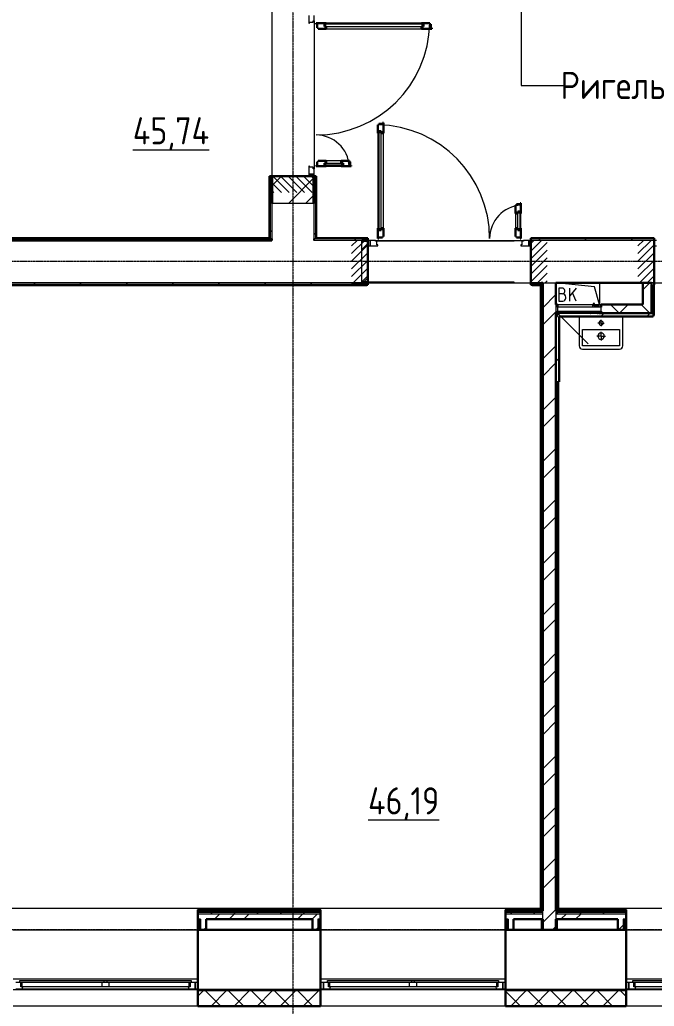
# Model space of a CAD drawing. Header units: millimetres. Extents: x -215207 to 92095, y -30385 to 123050.
# Drawn here: x -203299 to -197460, y -16261 to -7183 of the extents above; entities that cross this region are included whole.
import ezdxf

# ---------------------------------------------------------------- set-up
doc = ezdxf.new("R2010")
doc.units = ezdxf.units.MM
doc.linetypes.add('ADSK_Линия сетки', pattern=[25, 20, -2.5, 0, -2.5])
doc.linetypes.add('ADSK_Штриховая_ш2 п1_5', pattern=[4.5, 3, -1.5])
for name, color, linetype, lineweight in [('_ Окна', 7, 'Continuous', 9), ('Аннотация', 7, 'Continuous', 20), ('Двери', 7, 'Continuous', 9), ('Марки помещений', 7, 'Continuous', 20), ('Оборудование', 7, 'Continuous', 20), ('Ограждение', 7, 'Continuous', 9), ('Окна', 7, 'Continuous', 9), ('Оси', 7, 'Continuous', 9), ('Перекрытие', 7, 'Continuous', 20), ('Стены внутренние', 7, 'Continuous', 20), ('Стены наружные', 7, 'Continuous', 20), ('Стены штриховка', 7, 'Continuous', 9), ('Узлы', 7, 'Continuous', 20)]:
    doc.layers.add(name, color=color, linetype=linetype, lineweight=lineweight)
doc.layers.add('Двери открывание', color=7, linetype='Continuous', lineweight=9, true_color=0xc0c0c0)
doc.styles.add('GOST Common_3', font='GOST_Common.ttf', dxfattribs={"width": 0.9, "height": 2.5})

# ---------------------------------------------------------------- blocks, each defined once
blk = doc.blocks.new('1 этаж 21082025')
at = {"lineweight": 18}
for p, q in [((1925.4, -41080.9), (1570, -41045)), ((1627.4, -41093.2), (1597.4, -41093.2)), ((1597.4, -41093.2), (1597.4, -41213.2)), ((1650.7, -41126.6), (1650.7, -41116.6)), ((1757.4, -41093.2), (1697.4, -41164.7)), ((1697.4, -41213.2), (1697.4, -41093.2)), ((1970, -41245), (1925.4, -41080.9)), ((1970, -41045), (1970, -41245)), ((1630.7, -41146.6), (1597.4, -41146.6)), ((1660.7, -41186.6), (1660.7, -41176.6)), ((1757.4, -41213.2), (1721.4, -41136.1)), ((1597.4, -41213.2), (1634, -41213.2))]:
    blk.add_line(p, q, dxfattribs=at)
for centre, radius, start, end in [((1627.4, -41116.6), 23.3, 0, 90), ((1630.7, -41126.6), 20, 270, 0), ((1630.7, -41176.6), 30, 0, 90), ((1634, -41186.6), 26.7, 270, 0)]:
    blk.add_arc(centre, radius, start, end, dxfattribs=at)
at = {"layer": '_ Окна', "lineweight": 18}
for p, q in [((-3362, -47482), (-3400, -47482)), ((-3400, -47540), (-3340.6, -47540)), ((-3354, -47523), (-3354, -47482)), ((-3342, -47523), (-3354, -47523)), ((-3340.6, -47540), (-3336, -47523)), ((-1814, -47523), (-1809.4, -47540)), ((-1809.4, -47540), (-1750, -47540)), ((-1796, -47523), (-1808, -47523)), ((-1796, -47482), (-1796, -47523)), ((-1750, -47482), (-1788, -47482)), ((-1750, -47540), (-1750, -47482)), ((-532, -47482), (-570, -47482)), ((-570, -47482), (-570, -47540)), ((-570, -47540), (-510.6, -47540)), ((-524, -47523), (-524, -47482)), ((-512, -47523), (-524, -47523)), ((-510.6, -47540), (-506, -47523)), ((1016, -47523), (1020.6, -47540)), ((1020.6, -47540), (1080, -47540)), ((1034, -47523), (1022, -47523)), ((1034, -47482), (1034, -47523)), ((1080, -47482), (1042, -47482)), ((1080, -47540), (1080, -47482)), ((2278, -47482), (2240, -47482)), ((2240, -47482), (2240, -47540)), ((2240, -47540), (2299.4, -47540)), ((2286, -47523), (2286, -47482)), ((2298, -47523), (2286, -47523)), ((2299.4, -47540), (2304, -47523))]:
    blk.add_line(p, q, dxfattribs=at)
at = {"layer": '_ Окна'}
for p, q in [((-1725, -47482), (-1750, -47482)), ((-1750, -47482), (-1750, -47540)), ((-1750, -47540), (-1725, -47540)), ((-570, -47482), (-595, -47482)), ((-595, -47540), (-570, -47540)), ((-570, -47540), (-570, -47482)), ((1105, -47482), (1080, -47482)), ((1080, -47482), (1080, -47540)), ((1080, -47540), (1105, -47540)), ((2240, -47482), (2215, -47482)), ((2215, -47540), (2240, -47540)), ((2240, -47540), (2240, -47482))]:
    blk.add_line(p, q, dxfattribs=at)
at = {"layer": 'Аннотация', "lineweight": 9}
for p, q in [((1250.9, -38443.6), (1250.9, -39229.3)), ((1250.9, -39229.3), (1635.7, -39229.3))]:
    blk.add_line(p, q, dxfattribs=at)
at = {"layer": 'Двери'}
for p, q in [((-705, -38585), (-705, -38657)), ((-705, -38657), (-697, -38657)), ((-697, -38657), (-697, -38648)), ((-697, -38648), (-663, -38648)), ((-663, -38648), (-663, -38634)), ((-663, -38634), (-655, -38634)), ((-655, -38634), (-655, -38585)), ((-561, -38666), (-561, -38687)), ((351, -38666), (-561, -38666)), ((333, -38657), (-543, -38657)), ((351, -38687), (351, -38666)), ((-561, -38687), (351, -38687)), ((-543, -38707), (333, -38707)), ((-68, -39667), (-68, -40543)), ((-59, -39649), (-59, -40561)), ((-38, -39649), (-59, -39649)), ((-38, -40561), (-38, -39649)), ((-18, -40543), (-18, -39667)), ((-407, -39923), (-543, -39923)), ((-697, -39973), (-705, -39973)), ((-705, -39973), (-705, -40045)), ((-697, -39982), (-697, -39973)), ((-663, -39982), (-697, -39982)), ((-663, -39996), (-663, -39982)), ((-655, -39996), (-663, -39996)), ((-655, -40045), (-655, -39996)), ((-561, -39943), (-389, -39943)), ((-561, -39964), (-561, -39943)), ((-389, -39964), (-561, -39964)), ((-543, -39973), (-407, -39973)), ((-389, -39943), (-389, -39964)), ((-655, -40045), (-705, -40045)), ((-705, -40045), (-705, -40065)), ((-705, -40045), (-655, -40045)), ((-705, -40065), (-655, -40065)), ((-655, -40065), (-655, -40045)), ((1218, -40561), (1218, -40389)), ((1218, -40389), (1239, -40389)), ((1239, -40389), (1239, -40561)), ((1198, -40407), (1198, -40543)), ((1248, -40543), (1248, -40407)), ((-59, -40561), (-38, -40561)), ((1239, -40561), (1218, -40561)), ((-160, -40655), (-160, -40705)), ((-140, -40655), (-160, -40655)), ((-140, -40705), (-140, -40655)), ((-91, -40655), (-140, -40655)), ((-140, -40655), (-140, -40705)), ((-91, -40663), (-91, -40655)), ((-77, -40663), (-91, -40663)), ((-77, -40697), (-77, -40663)), ((1271, -40663), (1257, -40663)), ((1257, -40663), (1257, -40697)), ((1271, -40655), (1271, -40663)), ((1320, -40655), (1271, -40655)), ((1340, -40655), (1320, -40655)), ((1320, -40655), (1320, -40705)), ((1320, -40705), (1320, -40655)), ((1340, -40705), (1340, -40655)), ((2475, -40655), (2475, -40705)), ((2495, -40655), (2475, -40655)), ((-160, -40705), (-140, -40705)), ((-140, -40705), (-68, -40705)), ((-68, -40697), (-77, -40697)), ((-68, -40705), (-68, -40697)), ((1257, -40697), (1248, -40697)), ((1248, -40697), (1248, -40705)), ((1248, -40705), (1320, -40705)), ((1320, -40705), (1340, -40705)), ((2475, -40705), (2495, -40705))]:
    blk.add_line(p, q, dxfattribs=at)
at = {"layer": 'Двери', "lineweight": 30}
for p, q in [((-543, -38657), (-637, -38657)), ((-637, -38657), (-637, -38665)), ((-637, -38665), (-628, -38665)), ((-628, -38665), (-628, -38699)), ((-561, -38666), (-543, -38666)), ((-561, -38687), (-561, -38666)), ((-543, -38666), (-543, -38657)), ((409, -38657), (333, -38657)), ((333, -38666), (333, -38657)), ((351, -38666), (333, -38666)), ((351, -38687), (351, -38666)), ((409, -38665), (409, -38657)), ((418, -38665), (409, -38665)), ((418, -38699), (418, -38665)), ((-628, -38699), (-619, -38699)), ((-619, -38699), (-619, -38707)), ((-619, -38707), (-543, -38707)), ((-543, -38687), (-561, -38687)), ((-543, -38707), (-543, -38687)), ((333, -38687), (351, -38687)), ((333, -38707), (333, -38687)), ((333, -38707), (427, -38707)), ((427, -38699), (418, -38699)), ((427, -38707), (427, -38699)), ((-18, -39573), (-26, -39573)), ((-26, -39573), (-26, -39582)), ((-18, -39667), (-18, -39573)), ((-60, -39591), (-68, -39591)), ((-68, -39591), (-68, -39667)), ((-59, -39667), (-68, -39667)), ((-26, -39582), (-60, -39582)), ((-60, -39582), (-60, -39591)), ((-59, -39649), (-59, -39667)), ((-38, -39649), (-59, -39649)), ((-38, -39667), (-38, -39649)), ((-18, -39667), (-38, -39667)), ((-628, -39931), (-628, -39965)), ((-619, -39931), (-628, -39931)), ((-543, -39923), (-619, -39923)), ((-619, -39923), (-619, -39931)), ((-543, -39923), (-543, -39943)), ((-331, -39923), (-407, -39923)), ((-407, -39923), (-407, -39943)), ((-331, -39931), (-331, -39923)), ((-322, -39931), (-331, -39931)), ((-322, -39965), (-322, -39931)), ((-628, -39965), (-637, -39965)), ((-637, -39965), (-637, -39973)), ((-637, -39973), (-543, -39973)), ((-543, -39943), (-561, -39943)), ((-561, -39943), (-561, -39964)), ((-561, -39964), (-543, -39964)), ((-543, -39964), (-543, -39973)), ((-407, -39943), (-389, -39943)), ((-407, -39964), (-407, -39973)), ((-389, -39964), (-407, -39964)), ((-407, -39973), (-313, -39973)), ((-389, -39943), (-389, -39964)), ((-313, -39965), (-322, -39965)), ((-313, -39973), (-313, -39965)), ((1206, -40331), (1198, -40331)), ((1198, -40331), (1198, -40407)), ((1240, -40322), (1206, -40322)), ((1206, -40322), (1206, -40331)), ((1218, -40407), (1218, -40389)), ((1218, -40389), (1239, -40389)), ((1239, -40389), (1239, -40407)), ((1248, -40313), (1240, -40313)), ((1240, -40313), (1240, -40322)), ((1248, -40407), (1248, -40313)), ((1198, -40407), (1218, -40407)), ((1239, -40407), (1248, -40407)), ((-68, -40543), (-68, -40637)), ((-59, -40543), (-68, -40543)), ((-59, -40561), (-59, -40543)), ((-38, -40561), (-59, -40561)), ((-38, -40543), (-38, -40561)), ((-18, -40543), (-38, -40543)), ((-18, -40619), (-18, -40543)), ((1198, -40543), (1198, -40619)), ((1198, -40543), (1218, -40543)), ((1218, -40543), (1218, -40561)), ((1218, -40561), (1239, -40561)), ((1239, -40543), (1248, -40543)), ((1239, -40561), (1239, -40543)), ((1248, -40637), (1248, -40543)), ((-68, -40637), (-60, -40637)), ((-60, -40637), (-60, -40628)), ((-60, -40628), (-26, -40628)), ((-26, -40628), (-26, -40619)), ((-26, -40619), (-18, -40619)), ((1198, -40619), (1206, -40619)), ((1206, -40619), (1206, -40628)), ((1206, -40628), (1240, -40628)), ((1240, -40628), (1240, -40637)), ((1240, -40637), (1248, -40637))]:
    blk.add_line(p, q, dxfattribs=at)
at = {"layer": 'Двери', "linetype": 'ADSK_Штриховая_ш2 п1_5'}
for p, q in [((-655, -40065), (-1045, -40065)), ((-1045, -40065), (-1045, -40215)), ((-655, -40215), (-655, -40065)), ((-160, -40655), (-310, -40655)), ((-160, -41045), (-160, -40655)), ((1490, -40655), (1340, -40655)), ((1340, -40655), (1340, -41045)), ((2475, -40655), (2325, -40655)), ((2475, -41045), (2475, -40655)), ((-310, -41045), (-160, -41045)), ((1340, -41045), (1490, -41045)), ((2325, -41045), (2475, -41045))]:
    blk.add_line(p, q, dxfattribs=at)
at = {"layer": 'Двери', "linetype": 'Continuous', "lineweight": 18}
for p, q in [((-1035.7, -40065), (-885.7, -40215)), ((-964.9, -40065), (-814.9, -40215)), ((-894.2, -40065), (-744.2, -40215)), ((-823.5, -40065), (-673.5, -40215)), ((-752.8, -40065), (-655, -40162.8)), ((-682.1, -40065), (-655, -40092.1)), ((-1045, -40126.4), (-956.4, -40215)), ((-1045, -40197.1), (-1027.1, -40215)), ((-310, -40705.8), (-259.2, -40655)), ((-310, -40776.5), (-188.5, -40655)), ((1340, -40682.1), (1367.1, -40655)), ((1340, -40752.8), (1437.8, -40655)), ((2325, -40705.8), (2375.8, -40655)), ((2325, -40776.5), (2446.5, -40655)), ((-310, -40847.2), (-160, -40697.2)), ((1340, -40823.5), (1490, -40673.5)), ((1340, -40894.2), (1490, -40744.2)), ((2325, -40847.2), (2475, -40697.2)), ((-310, -40917.9), (-160, -40767.9)), ((-310, -40988.6), (-160, -40838.6)), ((1340, -40964.9), (1490, -40814.9)), ((2325, -40917.9), (2475, -40767.9)), ((2325, -40988.6), (2475, -40838.6)), ((-295.7, -41045), (-160, -40909.3)), ((1340, -41035.7), (1490, -40885.7)), ((2339.3, -41045), (2475, -40909.3)), ((-225, -41045), (-160, -40980)), ((1401.4, -41045), (1490, -40956.4)), ((1472.1, -41045), (1490, -41027.1)), ((2410, -41045), (2475, -40980))]:
    blk.add_line(p, q, dxfattribs=at)
at = {"layer": 'Двери открывание'}
for centre, radius, start, end in [((-637, -38639), 1046, 270, 359.01398), ((-86, -40637), 1046, 0, 89.01398), ((-637, -39991), 306, 3.37229, 90), ((1266, -40637), 306, 93.37229, 180)]:
    blk.add_arc(centre, radius, start, end, dxfattribs=at)
at = {"layer": 'Оборудование'}
for p, q in [((1585, -41270), (1585, -41306.4)), ((1985, -41270), (1585, -41270)), ((1913.7, -41254.6), (1905.4, -41254.6)), ((1905.4, -41254.6), (1905.4, -41259.6)), ((1905.4, -41259.6), (1913.7, -41259.6)), ((1908.9, -41254.1), (1908.9, -41270)), ((1928.2, -41254.1), (1908.9, -41254.1)), ((1912.4, -41252.1), (1910.4, -41254.1)), ((1912.4, -41234.7), (1912.4, -41252.1)), ((1924.6, -41234.7), (1912.4, -41234.7)), ((1924.6, -41252.1), (1912.4, -41252.1)), ((1969.2, -41254.6), (1923.3, -41254.6)), ((1923.3, -41259.6), (1969.2, -41259.6)), ((1924.6, -41252.1), (1924.6, -41234.7)), ((1926.6, -41254.1), (1924.6, -41252.1)), ((1928.2, -41270), (1928.2, -41254.1)), ((1969.2, -41259.6), (1969.2, -41254.6)), ((1985, -41306.4), (1985, -41270)), ((1585, -41325), (1867.8, -41607.8)), ((1585.9, -41307.3), (1984.1, -41307.3)), ((1592, -41307.3), (1592, -41317)), ((1593, -41318), (1977, -41318)), ((1604, -41319.5), (1604, -41325)), ((1604, -41325), (1966, -41325)), ((1888.5, -41325), (1888.5, -41327)), ((1888.5, -41327), (1892.5, -41327)), ((1953, -41327), (1892.5, -41327)), ((1953, -41327), (1957, -41327)), ((1957, -41327), (1957, -41325)), ((1966, -41325), (1966, -41319.5)), ((1978, -41317), (1978, -41307.3))]:
    blk.add_line(p, q, dxfattribs=at)
for points, knots in [([(1585, -41306.4), (1585, -41306.5), (1585, -41306.6), (1585.1, -41306.8), (1585.3, -41307), (1585.4, -41307.2), (1585.6, -41307.2), (1585.7, -41307.3), (1585.8, -41307.3), (1585.9, -41307.3)], [-1, -1, -1, -1, -0.833333, -0.666667, -0.5, -0.333333, -0.25, -0.166667, 0, 0, 0, 0]), ([(1592, -41317), (1592, -41317.1), (1592, -41317.3), (1592.1, -41317.5), (1592.2, -41317.7), (1592.4, -41317.8), (1592.5, -41317.9), (1592.6, -41317.9), (1592.7, -41318), (1592.9, -41318), (1593, -41318)], [-1, -1, -1, -1, -0.833333, -0.666667, -0.541667, -0.416667, -0.333333, -0.25, -0.166667, 0, 0, 0, 0]), ([(1602.5, -41318), (1602.6, -41318), (1602.8, -41318), (1603.1, -41318.1), (1603.2, -41318.2), (1603.4, -41318.3), (1603.6, -41318.4), (1603.7, -41318.6), (1603.8, -41318.8), (1603.9, -41318.9), (1604, -41319.2), (1604, -41319.4), (1604, -41319.5)], [-1, -1, -1, -1, -0.833333, -0.75, -0.666667, -0.583333, -0.5, -0.416667, -0.333333, -0.25, -0.166667, 0, 0, 0, 0]), ([(1966, -41319.5), (1966, -41319.4), (1966, -41319.2), (1966.1, -41318.9), (1966.2, -41318.8), (1966.3, -41318.6), (1966.4, -41318.4), (1966.6, -41318.3), (1966.8, -41318.2), (1966.9, -41318.1), (1967.2, -41318), (1967.4, -41318), (1967.5, -41318)], [0, 0, 0, 0, 0.166667, 0.25, 0.333333, 0.416667, 0.5, 0.583333, 0.666667, 0.75, 0.833333, 1, 1, 1, 1]), ([(1977, -41318), (1977.1, -41318), (1977.3, -41318), (1977.4, -41317.9), (1977.5, -41317.9), (1977.6, -41317.8), (1977.8, -41317.7), (1977.9, -41317.5), (1978, -41317.3), (1978, -41317.1), (1978, -41317)], [0, 0, 0, 0, 0.166667, 0.25, 0.333333, 0.416667, 0.541667, 0.666667, 0.833333, 1, 1, 1, 1]), ([(1984.1, -41307.3), (1984.2, -41307.3), (1984.3, -41307.3), (1984.4, -41307.2), (1984.6, -41307.2), (1984.7, -41307), (1984.9, -41306.8), (1985, -41306.6), (1985, -41306.5), (1985, -41306.4)], [0, 0, 0, 0, 0.166667, 0.25, 0.333333, 0.5, 0.666667, 0.833333, 1, 1, 1, 1])]:
    blk.add_open_spline(points, degree=3, knots=knots, dxfattribs=at)
at = {"layer": 'Ограждение'}
for p, q in [((-1070, -40075), (-1064.9, -40075)), ((-1070, -40075), (-1070, -40630)), ((-635, -40075), (-630, -40075)), ((-630, -40630), (-630, -40075)), ((-6800, -40630), (-1070, -40630)), ((-1065, -40635), (-1070, -40630)), ((-630, -40630), (-635, -40635)), ((-170, -40630), (-630, -40630)), ((-170, -40630), (-170, -40635)), ((1350, -40635), (1350, -40630)), ((2465, -40630), (1350, -40630)), ((2465, -40630), (2465, -40635)), ((-5557, -41070), (-170, -41070)), ((-170, -41065), (-170, -41070)), ((1350, -41070), (1350, -41065)), ((1350, -41070), (1425, -41070)), ((1430, -41065), (1425, -41070)), ((1425, -41070), (1425, -46800)), ((2475, -41325), (2475, -41065)), ((2475, -41325), (2470, -41325)), ((1595, -46800), (1595, -41955)), ((-6352, -46800), (1430, -46800)), ((-3425, -46800), (-1725, -46800)), ((-1725, -46800), (-1725, -46815)), ((-595, -46815), (-595, -46800)), ((-595, -46800), (1105, -46800)), ((1105, -46800), (1105, -46815)), ((1590, -46800), (9785, -46800)), ((2215, -46815), (2215, -46800)), ((2215, -46800), (3915, -46800)), ((1435, -46900), (1435, -47000)), ((1585, -47000), (1585, -46900)), ((-3425, -47000), (-1725, -47000)), ((-595, -47000), (1105, -47000)), ((2215, -47000), (3915, -47000)), ((-3425, -47450), (-1725, -47450)), ((-595, -47450), (1105, -47450)), ((2215, -47450), (3915, -47450))]:
    blk.add_line(p, q, dxfattribs=at)
at = {"layer": 'Ограждение', "linetype": 'Continuous'}
for p, q in [((-635, -40560.3), (-630, -40560.3)), ((1736, -40635), (1736, -40630)), ((2336, -40635), (2336, -40630))]:
    blk.add_line(p, q, dxfattribs=at)
at = {"layer": 'Окна'}
for p, q in [((-3362, -47465), (-2590, -47465)), ((-3362, -47482), (-3362, -47465)), ((-2590, -47465), (-2560, -47465)), ((-2590, -47465), (-2590, -47482)), ((-2560, -47465), (-1788, -47465)), ((-2560, -47482), (-2560, -47465)), ((-1788, -47465), (-1788, -47482)), ((-532, -47465), (240, -47465)), ((-532, -47482), (-532, -47465)), ((240, -47465), (270, -47465)), ((240, -47465), (240, -47482)), ((270, -47465), (1042, -47465)), ((270, -47482), (270, -47465)), ((1042, -47465), (1042, -47482)), ((2278, -47465), (3050, -47465)), ((2278, -47482), (2278, -47465)), ((-2590, -47482), (-3362, -47482)), ((-3342, -47523), (-3342, -47482)), ((-2610, -47523), (-3342, -47523)), ((-3340.6, -47540), (-1809.4, -47540)), ((-2610, -47482), (-2610, -47523)), ((-2540, -47523), (-2610, -47523)), ((-2560, -47482), (-2590, -47482)), ((-1788, -47482), (-2560, -47482)), ((-2540, -47523), (-2540, -47482)), ((-1808, -47523), (-2540, -47523)), ((-1808, -47482), (-1808, -47523)), ((240, -47482), (-532, -47482)), ((-512, -47523), (-512, -47482)), ((220, -47523), (-512, -47523)), ((-510.6, -47540), (1020.6, -47540)), ((220, -47482), (220, -47523)), ((290, -47523), (220, -47523)), ((270, -47482), (240, -47482)), ((1042, -47482), (270, -47482)), ((290, -47523), (290, -47482)), ((1022, -47523), (290, -47523)), ((1022, -47482), (1022, -47523)), ((3050, -47482), (2278, -47482)), ((2298, -47523), (2298, -47482)), ((3030, -47523), (2298, -47523)), ((2299.4, -47540), (3830.6, -47540))]:
    blk.add_line(p, q, dxfattribs=at)
at = {"layer": 'Оси', "linetype": 'ADSK_Линия сетки'}
for p, q in [((-850, -29900), (-850, -60626.1)), ((62867.3, -40850), (-14072.3, -40850)), ((62867.3, -47000), (-14072.3, -47000))]:
    blk.add_line(p, q, dxfattribs=at)
at = {"layer": 'Перекрытие', "color": 49, "true_color": 0x464646}
for p, q in [((-91, -40655), (1271, -40655)), ((1970, -41045), (1970, -41245))]:
    blk.add_line(p, q, dxfattribs=at)
at = {"layer": 'Стены внутренние'}
for p, q in [((-1045, -37525), (-1045, -40640)), ((-655, -38634), (-655, -39996)), ((-660, -40315), (-1040, -40315)), ((-655, -40640), (-655, -40315)), ((-215, -40655), (-655, -40655)), ((-215, -41040), (-215, -40660)), ((1185, -40660), (1185, -40655)), ((2475, -40655), (1340, -40655)), ((-160, -41045), (1435, -41045)), ((1185, -41045), (1185, -41040)), ((1450, -41045), (1570, -41045)), ((2475, -41045), (3975, -41045)), ((-1725, -47550), (-3425, -47550)), ((1105, -47550), (-595, -47550)), ((3915, -47550), (2215, -47550)), ((-1725, -47702), (-3425, -47702)), ((1105, -47702), (-595, -47702)), ((3915, -47702), (2215, -47702))]:
    blk.add_line(p, q, dxfattribs=at)
at = {"layer": 'Стены внутренние', "lineweight": 30}
for p, q in [((-1040, -40315), (-1045, -40315)), ((-655, -40315), (-660, -40315)), ((-1045, -40640), (-1045, -40655)), ((-655, -40655), (-655, -40640)), ((-215, -40660), (-215, -40655)), ((1340, -40655), (1340, -41045)), ((2475, -41045), (2475, -40655)), ((-215, -41045), (-215, -41040)), ((1435, -41045), (1450, -41045)), ((1570, -41045), (2370, -41045)), ((-1725, -47000), (-1725, -47550)), ((-670, -47000), (-1650, -47000)), ((-595, -47550), (-595, -47000)), ((1105, -47000), (1105, -47550)), ((1450, -47000), (1180, -47000)), ((2140, -47000), (1570, -47000)), ((2215, -47550), (2215, -47000)), ((-1725, -47550), (-595, -47550)), ((-1725, -47560), (-1725, -47702)), ((-595, -47702), (-595, -47560)), ((1105, -47550), (2215, -47550)), ((1105, -47560), (1105, -47702)), ((2215, -47702), (2215, -47560)), ((-1725, -47702), (-595, -47702)), ((1105, -47702), (2215, -47702))]:
    blk.add_line(p, q, dxfattribs=at)
at = {"layer": 'Стены внутренние', "linetype": 'Continuous', "lineweight": 9}
for p, q in [((-1725, -47608.8), (-1676.2, -47560)), ((-1514.7, -47700), (-1654.7, -47560)), ((-1604.1, -47700), (-1464.1, -47560)), ((-1302.5, -47700), (-1442.5, -47560)), ((-1392, -47700), (-1252, -47560)), ((-1090.4, -47700), (-1230.4, -47560)), ((-1179.8, -47700), (-1039.8, -47560)), ((-878.3, -47700), (-1018.3, -47560)), ((-967.7, -47700), (-827.7, -47560)), ((-666.1, -47700), (-806.1, -47560)), ((-755.6, -47700), (-615.6, -47560)), ((1243.1, -47700), (1105, -47561.9)), ((1153.6, -47700), (1293.6, -47560)), ((1455.2, -47700), (1315.2, -47560)), ((1365.7, -47700), (1505.7, -47560)), ((1667.3, -47700), (1527.3, -47560)), ((1577.9, -47700), (1717.9, -47560)), ((1879.5, -47700), (1739.5, -47560)), ((1790, -47700), (1930, -47560)), ((2091.6, -47700), (1951.6, -47560)), ((2002.1, -47700), (2142.1, -47560)), ((2215, -47611.3), (2163.7, -47560)), ((1301.4, -47702), (1300.3, -47700)), ((1653.4, -47702), (1652.2, -47700)), ((1867.3, -47700), (1866.2, -47702))]:
    blk.add_line(p, q, dxfattribs=at)
at = {"layer": 'Стены наружные', "lineweight": 30}
for p, q in [((-1045, -40065), (-1065, -40065)), ((-1065, -40065), (-1065, -40635)), ((-1045, -40315), (-1045, -40065)), ((-660, -40065), (-1040, -40065)), ((-1040, -40065), (-1040, -40315)), ((-660, -40315), (-660, -40065)), ((-635, -40065), (-655, -40065)), ((-655, -40065), (-655, -40315)), ((-635, -40635), (-635, -40065)), ((-6900, -40655), (-1045, -40655)), ((-1060, -40640), (-6820, -40640)), ((-1065, -40635), (-6815, -40635)), ((-1060, -40635), (-1060, -40640)), ((-640, -40640), (-640, -40635)), ((-160, -40635), (-635, -40635)), ((-215, -40655), (-160, -40655)), ((-160, -40660), (-215, -40660)), ((-160, -40655), (-160, -40635)), ((-160, -41040), (-160, -40660)), ((1340, -40635), (1340, -40655)), ((2475, -40635), (1340, -40635)), ((2475, -40655), (2475, -40635)), ((-5557, -41065), (-160, -41065)), ((-215, -41040), (-160, -41040)), ((-160, -41045), (-215, -41045)), ((-160, -41065), (-160, -41045)), ((1340, -41045), (1340, -41065)), ((1340, -41065), (1430, -41065)), ((1430, -41060), (1435, -41060)), ((1430, -41065), (1430, -46815)), ((1450, -41045), (1435, -41045)), ((1450, -41045), (1450, -46825)), ((1570, -41245), (1570, -41045)), ((2370, -41045), (2370, -41245)), ((2450, -41045), (2370, -41045)), ((2450, -41325), (2450, -41060)), ((2465, -41325), (2465, -41060)), ((2470, -41065), (2475, -41065)), ((2470, -41345), (2470, -41065)), ((2475, -41065), (2475, -41045)), ((1585, -41245), (1570, -41245)), ((1585, -41270), (1585, -41245)), ((2370, -41245), (1985, -41245)), ((1985, -41245), (1985, -41270)), ((1570, -41325), (1570, -46825)), ((1604, -41325), (1570, -41325)), ((1585, -41325), (1585, -41306.6)), ((1600, -41355), (2465, -41355)), ((1600, -41955), (1600, -41355)), ((2465, -41325), (1966, -41325)), ((1985, -41306.6), (1985, -41325)), ((2465, -41345), (2470, -41345)), ((2465, -41355), (2465, -41345)), ((1585, -46820), (1585, -41955)), ((1590, -46815), (1590, -41955)), ((1590, -41955), (1600, -41955)), ((-1725, -46815), (-1725, -47000)), ((-595, -46815), (-1725, -46815)), ((-595, -47000), (-595, -46815)), ((1105, -46815), (1105, -47000)), ((1430, -46815), (1105, -46815)), ((1435, -46820), (1430, -46820)), ((1570, -46825), (1585, -46825)), ((1590, -46820), (1585, -46820)), ((2215, -46815), (1590, -46815)), ((2215, -47000), (2215, -46815)), ((-1650, -46900), (-670, -46900)), ((-1650, -47000), (-1650, -46900)), ((-670, -46900), (-670, -47000)), ((1180, -46900), (1450, -46900)), ((1180, -47000), (1180, -46900)), ((1450, -46900), (1450, -47000)), ((1570, -47000), (1570, -46900)), ((1570, -46900), (2140, -46900)), ((2140, -46900), (2140, -47000)), ((-1725, -47000), (-1650, -47000)), ((-670, -47000), (-595, -47000)), ((1105, -47000), (1180, -47000)), ((1450, -47000), (1570, -47000)), ((2140, -47000), (2215, -47000)), ((-1725, -47550), (-1725, -47560)), ((-595, -47560), (-595, -47550)), ((1105, -47550), (1105, -47560)), ((2215, -47560), (2215, -47550))]:
    blk.add_line(p, q, dxfattribs=at)
at = {"layer": 'Стены наружные', "linetype": 'Continuous', "lineweight": 9}
for p, q in [((-1065, -40089.8), (-1060, -40084.8)), ((-1040, -40149.5), (-955.5, -40065)), ((-891.2, -40315), (-660, -40083.8)), ((-640, -40089.1), (-635, -40084.1)), ((-1065, -40160.5), (-1060, -40155.5)), ((-1060, -40155.5), (-1045, -40140.5)), ((-655, -40174.8), (-640, -40159.8)), ((-640, -40159.8), (-635, -40154.8)), ((-1065, -40231.2), (-1060, -40226.2)), ((-1065, -40302), (-1060, -40297)), ((-734, -40315), (-660, -40241)), ((-640, -40230.5), (-635, -40225.5)), ((-640, -40301.2), (-635, -40296.2)), ((-1065, -40372.7), (-1060, -40367.7)), ((-640, -40371.9), (-635, -40366.9)), ((-1065, -40443.4), (-1060, -40438.4)), ((-640, -40442.6), (-635, -40437.6)), ((-1065, -40514.1), (-1060, -40509.1)), ((-1060, -40579.8), (-1045, -40564.8)), ((-640, -40513.3), (-635, -40508.3)), ((-3312.2, -40640), (-3307.2, -40635)), ((-3241.5, -40640), (-3236.5, -40635)), ((-3170.8, -40640), (-3165.8, -40635)), ((-3100.1, -40640), (-3095.1, -40635)), ((-3064, -40655), (-3064, -40640)), ((-3029.4, -40640), (-3024.4, -40635)), ((-2958.7, -40640), (-2953.7, -40635)), ((-2888, -40640), (-2883, -40635)), ((-2817.3, -40640), (-2812.3, -40635)), ((-2746.5, -40640), (-2741.5, -40635)), ((-2675.8, -40640), (-2670.8, -40635)), ((-2605.1, -40640), (-2600.1, -40635)), ((-2534.4, -40640), (-2529.4, -40635)), ((-2464, -40655), (-2464, -40640)), ((-2463.7, -40640), (-2458.7, -40635)), ((-2393, -40640), (-2388, -40635)), ((-2322.3, -40640), (-2317.3, -40635)), ((-2251.6, -40640), (-2246.6, -40635)), ((-2180.9, -40640), (-2175.9, -40635)), ((-2110.2, -40640), (-2105.2, -40635)), ((-2039.4, -40640), (-2034.4, -40635)), ((-1968.7, -40640), (-1963.7, -40635)), ((-1898, -40640), (-1893, -40635)), ((-1864, -40655), (-1864, -40640)), ((-1827.3, -40640), (-1822.3, -40635)), ((-1756.6, -40640), (-1751.6, -40635)), ((-1685.9, -40640), (-1680.9, -40635)), ((-1615.2, -40640), (-1610.2, -40635)), ((-1544.5, -40640), (-1539.5, -40635)), ((-1473.8, -40640), (-1468.8, -40635)), ((-1403, -40640), (-1398, -40635)), ((-1332.3, -40640), (-1327.3, -40635)), ((-1264, -40655), (-1264, -40640)), ((-1261.6, -40640), (-1256.6, -40635)), ((-1190.9, -40640), (-1185.9, -40635)), ((-1120.2, -40640), (-1115.2, -40635)), ((-1065, -40584.8), (-1060, -40579.8)), ((-655, -40599.1), (-640, -40584.1)), ((-640, -40584.1), (-635, -40579.1)), ((-625.2, -40640), (-620.2, -40635)), ((-554.5, -40640), (-549.5, -40635)), ((-483.8, -40640), (-478.8, -40635)), ((-413.1, -40640), (-408.1, -40635)), ((-342.4, -40640), (-337.4, -40635)), ((-286.7, -40655), (-271.7, -40640)), ((-271.7, -40640), (-266.7, -40635)), ((-201, -40640), (-196, -40635)), ((1354.7, -40640), (1359.7, -40635)), ((1410.4, -40655), (1425.4, -40640)), ((1425.4, -40640), (1430.4, -40635)), ((1496.1, -40640), (1501.1, -40635)), ((1566.8, -40640), (1571.8, -40635)), ((1637.5, -40640), (1642.5, -40635)), ((1708.2, -40640), (1713.2, -40635)), ((1778.9, -40640), (1783.9, -40635)), ((1834.6, -40655), (1849.6, -40640)), ((1849.6, -40640), (1854.6, -40635)), ((1920.4, -40640), (1925.4, -40635)), ((1991.1, -40640), (1996.1, -40635)), ((2061.8, -40640), (2066.8, -40635)), ((2132.5, -40640), (2137.5, -40635)), ((2203.2, -40640), (2208.2, -40635)), ((2258.9, -40655), (2273.9, -40640)), ((2273.9, -40640), (2278.9, -40635)), ((2344.6, -40640), (2349.6, -40635)), ((2415.3, -40640), (2420.3, -40635)), ((-215, -40738.9), (-160, -40683.9)), ((-201.8, -41040), (-160, -40998.2)), ((-3313, -41065), (-3308, -41060)), ((-3242.3, -41065), (-3237.3, -41060)), ((-3237.3, -41060), (-3222.3, -41045)), ((-3171.5, -41065), (-3166.5, -41060)), ((-3100.8, -41065), (-3095.8, -41060)), ((-3030.1, -41065), (-3025.1, -41060)), ((-2959.4, -41065), (-2954.4, -41060)), ((-2888.7, -41065), (-2883.7, -41060)), ((-2818, -41065), (-2813, -41060)), ((-2813, -41060), (-2798, -41045)), ((-2747.3, -41065), (-2742.3, -41060)), ((-2676.6, -41065), (-2671.6, -41060)), ((-2605.9, -41065), (-2600.9, -41060)), ((-2535.2, -41065), (-2530.2, -41060)), ((-2464.4, -41065), (-2459.4, -41060)), ((-2393.7, -41065), (-2388.7, -41060)), ((-2388.7, -41060), (-2373.7, -41045)), ((-2323, -41065), (-2318, -41060)), ((-2252.3, -41065), (-2247.3, -41060)), ((-2181.6, -41065), (-2176.6, -41060)), ((-2110.9, -41065), (-2105.9, -41060)), ((-2040.2, -41065), (-2035.2, -41060)), ((-1969.5, -41065), (-1964.5, -41060)), ((-1964.5, -41060), (-1949.5, -41045)), ((-1898.8, -41065), (-1893.8, -41060)), ((-1828, -41065), (-1823, -41060)), ((-1757.3, -41065), (-1752.3, -41060)), ((-1686.6, -41065), (-1681.6, -41060)), ((-1615.9, -41065), (-1610.9, -41060)), ((-1545.2, -41065), (-1540.2, -41060)), ((-1540.2, -41060), (-1525.2, -41045)), ((-1474.5, -41065), (-1469.5, -41060)), ((-1403.8, -41065), (-1398.8, -41060)), ((-1333.1, -41065), (-1328.1, -41060)), ((-1262.4, -41065), (-1257.4, -41060)), ((-1191.7, -41065), (-1186.7, -41060)), ((-1120.9, -41065), (-1115.9, -41060)), ((-1115.9, -41060), (-1100.9, -41045)), ((-1050.2, -41065), (-1045.2, -41060)), ((-979.5, -41065), (-974.5, -41060)), ((-908.8, -41065), (-903.8, -41060)), ((-838.1, -41065), (-833.1, -41060)), ((-767.4, -41065), (-762.4, -41060)), ((-696.7, -41065), (-691.7, -41060)), ((-691.7, -41060), (-676.7, -41045)), ((-626, -41065), (-621, -41060)), ((-555.3, -41065), (-550.3, -41060)), ((-484.5, -41065), (-479.5, -41060)), ((-413.8, -41065), (-408.8, -41060)), ((-343.1, -41065), (-338.1, -41060)), ((-272.4, -41065), (-267.4, -41060)), ((-267.4, -41060), (-252.4, -41045)), ((-201.7, -41065), (-196.7, -41060)), ((1353.9, -41065), (1358.9, -41060)), ((1424.6, -41065), (1429.6, -41060)), ((1429.6, -41060), (1435, -41054.6)), ((2370, -41109.6), (2434.6, -41045)), ((2450, -41058.1), (2436.9, -41045)), ((2465, -41085.3), (2470, -41080.3)), ((1430, -41130.4), (1435, -41125.4)), ((1430, -41201.1), (1435, -41196.1)), ((1450, -41274.1), (1570, -41154.1)), ((2465, -41156), (2470, -41151)), ((1430, -41271.8), (1435, -41266.8)), ((2151.3, -41325), (2071.3, -41245)), ((2154.6, -41325), (2234.6, -41245)), ((2370, -41260.9), (2354.1, -41245)), ((2434.1, -41325), (2370, -41260.9)), ((2450, -41312.4), (2465, -41297.4)), ((2465, -41226.7), (2470, -41221.7)), ((2465, -41297.4), (2470, -41292.4)), ((1430, -41342.5), (1435, -41337.5)), ((1450, -41431.2), (1570, -41311.2)), ((1585, -41324.4), (1570, -41309.4)), ((1570, -41343.9), (1585, -41328.9)), ((1585, -41328.9), (1588.9, -41325)), ((1983.2, -41355), (2013.2, -41325)), ((2407.4, -41355), (2437.4, -41325)), ((2437.4, -41325), (2450, -41312.4)), ((1430, -41413.2), (1435, -41408.2)), ((1430, -41483.9), (1435, -41478.9)), ((1430, -41554.6), (1435, -41549.6)), ((1430, -41625.3), (1435, -41620.3)), ((1450, -41745.5), (1570, -41625.5)), ((1430, -41696), (1435, -41691)), ((1570, -41768.2), (1600, -41738.2)), ((1430, -41766.8), (1435, -41761.8)), ((1430, -41837.5), (1435, -41832.5)), ((1450, -41902.7), (1570, -41782.7)), ((1430, -41908.2), (1435, -41903.2)), ((1430, -41978.9), (1435, -41973.9)), ((1585, -41965.3), (1590, -41960.3)), ((1430, -42049.6), (1435, -42044.6)), ((1430, -42120.3), (1435, -42115.3)), ((1450, -42217), (1570, -42097)), ((1585, -42036), (1590, -42031)), ((1585, -42106.7), (1590, -42101.7)), ((1430, -42191), (1435, -42186)), ((1570, -42192.4), (1585, -42177.4)), ((1585, -42177.4), (1590, -42172.4)), ((1430, -42261.7), (1435, -42256.7)), ((1450, -42374.1), (1570, -42254.1)), ((1585, -42248.1), (1590, -42243.1)), ((1430, -42332.4), (1435, -42327.4)), ((1585, -42318.9), (1590, -42313.9)), ((1585, -42389.6), (1590, -42384.6)), ((1430, -42403.1), (1435, -42398.1)), ((1430, -42473.9), (1435, -42468.9)), ((1585, -42460.3), (1590, -42455.3)), ((1430, -42544.6), (1435, -42539.6)), ((1450, -42688.4), (1570, -42568.4)), ((1585, -42531), (1590, -42526)), ((1430, -42615.3), (1435, -42610.3)), ((1570, -42616.7), (1585, -42601.7)), ((1585, -42601.7), (1590, -42596.7)), ((1430, -42686), (1435, -42681)), ((1430, -42756.7), (1435, -42751.7)), ((1450, -42845.6), (1570, -42725.6)), ((1585, -42672.4), (1590, -42667.4)), ((1585, -42743.1), (1590, -42738.1)), ((1430, -42827.4), (1435, -42822.4)), ((1585, -42813.8), (1590, -42808.8)), ((1430, -42898.1), (1435, -42893.1)), ((1585, -42884.5), (1590, -42879.5)), ((1430, -42968.8), (1435, -42963.8)), ((1570, -43041), (1585, -43026)), ((1585, -42955.3), (1590, -42950.3)), ((1585, -43026), (1590, -43021)), ((1430, -43039.5), (1435, -43034.5)), ((1430, -43110.3), (1435, -43105.3)), ((1450, -43159.9), (1570, -43039.9)), ((1585, -43096.7), (1590, -43091.7)), ((1430, -43181), (1435, -43176)), ((1450, -43317.1), (1570, -43197.1)), ((1585, -43167.4), (1590, -43162.4)), ((1430, -43251.7), (1435, -43246.7)), ((1585, -43238.1), (1590, -43233.1)), ((1430, -43322.4), (1435, -43317.4)), ((1430, -43393.1), (1435, -43388.1)), ((1585, -43308.8), (1590, -43303.8)), ((1585, -43379.5), (1590, -43374.5)), ((1430, -43463.8), (1435, -43458.8)), ((1570, -43465.2), (1585, -43450.2)), ((1585, -43450.2), (1590, -43445.2)), ((1430, -43534.5), (1435, -43529.5)), ((1450, -43631.4), (1570, -43511.4)), ((1585, -43520.9), (1590, -43515.9)), ((1430, -43605.2), (1435, -43600.2)), ((1585, -43591.7), (1590, -43586.7)), ((1585, -43662.4), (1590, -43657.4)), ((1430, -43675.9), (1435, -43670.9)), ((1430, -43746.7), (1435, -43741.7)), ((1450, -43788.5), (1570, -43668.5)), ((1585, -43733.1), (1590, -43728.1)), ((1430, -43817.4), (1435, -43812.4)), ((1585, -43803.8), (1590, -43798.8)), ((1430, -43888.1), (1435, -43883.1)), ((1570, -43889.5), (1585, -43874.5)), ((1585, -43874.5), (1590, -43869.5)), ((1430, -43958.8), (1435, -43953.8)), ((1430, -44029.5), (1435, -44024.5)), ((1450, -44102.8), (1570, -43982.8)), ((1585, -43945.2), (1590, -43940.2)), ((1585, -44015.9), (1590, -44010.9)), ((1430, -44100.2), (1435, -44095.2)), ((1585, -44086.6), (1590, -44081.6)), ((1430, -44170.9), (1435, -44165.9)), ((1450, -44260), (1570, -44140)), ((1585, -44157.3), (1590, -44152.3)), ((1430, -44241.6), (1435, -44236.6)), ((1585, -44228), (1590, -44223)), ((1585, -44298.8), (1590, -44293.8)), ((1430, -44312.3), (1435, -44307.3)), ((1430, -44383), (1435, -44378)), ((1570, -44313.8), (1585, -44298.8)), ((1585, -44369.5), (1590, -44364.5)), ((1430, -44453.8), (1435, -44448.8)), ((1450, -44574.3), (1570, -44454.3)), ((1585, -44440.2), (1590, -44435.2)), ((1430, -44524.5), (1435, -44519.5)), ((1585, -44510.9), (1590, -44505.9)), ((1430, -44595.2), (1435, -44590.2)), ((1430, -44665.9), (1435, -44660.9)), ((1450, -44731.4), (1570, -44611.4)), ((1585, -44581.6), (1590, -44576.6)), ((1585, -44652.3), (1590, -44647.3)), ((1430, -44736.6), (1435, -44731.6)), ((1570, -44738), (1585, -44723)), ((1585, -44723), (1590, -44718)), ((1430, -44807.3), (1435, -44802.3)), ((1585, -44793.7), (1590, -44788.7)), ((1430, -44878), (1435, -44873)), ((1450, -45045.8), (1570, -44925.8)), ((1585, -44864.4), (1590, -44859.4)), ((1585, -44935.2), (1590, -44930.2)), ((1430, -44948.7), (1435, -44943.7)), ((1430, -45019.4), (1435, -45014.4)), ((1585, -45005.9), (1590, -45000.9)), ((1430, -45090.2), (1435, -45085.2)), ((1450, -45202.9), (1570, -45082.9)), ((1585, -45076.6), (1590, -45071.6)), ((1430, -45160.9), (1435, -45155.9)), ((1570, -45162.3), (1585, -45147.3)), ((1585, -45147.3), (1590, -45142.3)), ((1430, -45231.6), (1435, -45226.6)), ((1585, -45218), (1590, -45213)), ((1585, -45288.7), (1590, -45283.7)), ((1430, -45302.3), (1435, -45297.3)), ((1430, -45373), (1435, -45368)), ((1585, -45359.4), (1590, -45354.4)), ((1430, -45443.7), (1435, -45438.7)), ((1450, -45517.2), (1570, -45397.2)), ((1585, -45430.1), (1590, -45425.1)), ((1430, -45514.4), (1435, -45509.4)), ((1450, -45674.4), (1570, -45554.4)), ((1585, -45500.8), (1590, -45495.8)), ((1585, -45571.5), (1590, -45566.5)), ((1430, -45585.1), (1435, -45580.1)), ((1430, -45655.8), (1435, -45650.8)), ((1570, -45586.5), (1585, -45571.5)), ((1585, -45642.3), (1590, -45637.3)), ((1430, -45726.5), (1435, -45721.5)), ((1585, -45713), (1590, -45708)), ((1430, -45797.3), (1435, -45792.3)), ((1585, -45783.7), (1590, -45778.7)), ((1430, -45868), (1435, -45863)), ((1450, -45988.7), (1570, -45868.7)), ((1585, -45854.4), (1590, -45849.4)), ((1585, -45925.1), (1590, -45920.1)), ((1430, -45938.7), (1435, -45933.7)), ((1430, -46009.4), (1435, -46004.4)), ((1570, -46010.8), (1585, -45995.8)), ((1585, -45995.8), (1590, -45990.8)), ((1430, -46080.1), (1435, -46075.1)), ((1450, -46145.8), (1570, -46025.8)), ((1585, -46066.5), (1590, -46061.5)), ((1430, -46150.8), (1435, -46145.8)), ((1585, -46137.2), (1590, -46132.2)), ((1585, -46207.9), (1590, -46202.9)), ((1430, -46221.5), (1435, -46216.5)), ((1430, -46292.2), (1435, -46287.2)), ((1585, -46278.7), (1590, -46273.7)), ((1430, -46362.9), (1435, -46357.9)), ((1450, -46460.1), (1570, -46340.1)), ((1585, -46349.4), (1590, -46344.4)), ((1430, -46433.7), (1435, -46428.7)), ((1570, -46435.1), (1585, -46420.1)), ((1585, -46420.1), (1590, -46415.1)), ((1430, -46504.4), (1435, -46499.4)), ((1450, -46617.3), (1570, -46497.3)), ((1585, -46490.8), (1590, -46485.8)), ((1585, -46561.5), (1590, -46556.5)), ((1430, -46575.1), (1435, -46570.1)), ((1430, -46645.8), (1435, -46640.8)), ((1585, -46632.2), (1590, -46627.2)), ((1430, -46716.5), (1435, -46711.5)), ((1585, -46702.9), (1590, -46697.9)), ((-1714.1, -46820), (-1709.1, -46815)), ((-1643.3, -46820), (-1638.3, -46815)), ((-1602.6, -46850), (-1590.1, -46837.5)), ((-1590.1, -46837.5), (-1577.6, -46825)), ((-1572.6, -46820), (-1567.6, -46815)), ((-1501.9, -46820), (-1496.9, -46815)), ((-1431.2, -46820), (-1426.2, -46815)), ((-1390.5, -46850), (-1378, -46837.5)), ((-1378, -46837.5), (-1365.5, -46825)), ((-1365.5, -46825), (-1360.5, -46820)), ((-1360.5, -46820), (-1355.5, -46815)), ((-1289.8, -46820), (-1284.8, -46815)), ((-1219.1, -46820), (-1214.1, -46815)), ((-1178.4, -46850), (-1165.9, -46837.5)), ((-1165.9, -46837.5), (-1153.4, -46825)), ((-1148.4, -46820), (-1143.4, -46815)), ((-1077.7, -46820), (-1072.7, -46815)), ((-1007, -46820), (-1002, -46815)), ((-966.2, -46850), (-953.7, -46837.5)), ((-953.7, -46837.5), (-941.2, -46825)), ((-941.2, -46825), (-936.2, -46820)), ((-936.2, -46820), (-931.2, -46815)), ((-865.5, -46820), (-860.5, -46815)), ((-794.8, -46820), (-789.8, -46815)), ((-754.1, -46850), (-741.6, -46837.5)), ((-741.6, -46837.5), (-729.1, -46825)), ((-724.1, -46820), (-719.1, -46815)), ((-653.4, -46820), (-648.4, -46815)), ((1114.4, -46820), (1119.4, -46815)), ((1155.1, -46850), (1167.6, -46837.5)), ((1167.6, -46837.5), (1180.1, -46825)), ((1180.1, -46825), (1185.1, -46820)), ((1185.1, -46820), (1190.1, -46815)), ((1255.8, -46820), (1260.8, -46815)), ((1326.5, -46820), (1331.5, -46815)), ((1367.2, -46850), (1379.7, -46837.5)), ((1379.7, -46837.5), (1392.2, -46825)), ((1397.2, -46820), (1402.2, -46815)), ((1430, -46787.2), (1435, -46782.2)), ((1450, -46931.6), (1570, -46811.6)), ((1579.3, -46850), (1591.8, -46837.5)), ((1585, -46773.6), (1590, -46768.6)), ((1591.8, -46837.5), (1604.3, -46825)), ((1604.3, -46825), (1609.3, -46820)), ((1609.3, -46820), (1614.3, -46815)), ((1680.1, -46820), (1685.1, -46815)), ((1750.8, -46820), (1755.8, -46815)), ((1791.5, -46850), (1804, -46837.5)), ((1804, -46837.5), (1816.5, -46825)), ((1821.5, -46820), (1826.5, -46815)), ((1892.2, -46820), (1897.2, -46815)), ((1962.9, -46820), (1967.9, -46815)), ((2003.6, -46850), (2016.1, -46837.5)), ((2016.1, -46837.5), (2028.6, -46825)), ((2028.6, -46825), (2033.6, -46820)), ((2033.6, -46820), (2038.6, -46815)), ((2104.3, -46820), (2109.3, -46815)), ((2175, -46820), (2180, -46815)), ((-1571.9, -46900), (-1521.9, -46850)), ((-1437, -46900), (-1387, -46850)), ((-1302, -46900), (-1252, -46850)), ((-808.6, -46900), (-758.6, -46850)), ((-673.6, -46900), (-623.6, -46850)), ((-620, -46928), (-607.5, -46915.5)), ((-607.5, -46915.5), (-595, -46903)), ((1105, -46900.1), (1105.1, -46900)), ((1616.3, -46900), (1666.3, -46850)), ((1751.3, -46900), (1801.3, -46850)), ((-1725, -46972.4), (-1712.5, -46959.9)), ((-1712.5, -46959.9), (-1700, -46947.4)), ((-1671.9, -47000), (-1650, -46978.1)), ((-638.7, -47000), (-620, -46981.3)), ((1538.8, -47000), (1570, -46968.8)), ((2144.7, -47000), (2190, -46954.7))]:
    blk.add_line(p, q, dxfattribs=at)
at = {"layer": 'Стены наружные'}
for p, q in [((-91, -40660), (1185, -40660)), ((-215, -41045), (-5557, -41045)), ((1185, -41040), (-160, -41040)), ((2475, -41045), (2450, -41045)), ((1585, -41245), (1912.4, -41245)), ((1924.6, -41245), (1985, -41245)), ((1435, -46985), (1442.5, -46985)), ((1442.5, -47000), (1442.5, -46985)), ((1577.5, -46985), (1585, -46985)), ((1577.5, -47000), (1577.5, -46985))]:
    blk.add_line(p, q, dxfattribs=at)
at = {"layer": 'Стены штриховка'}
for p, q in [((-1060, -40065), (-1060, -40635)), ((-640, -40635), (-640, -40065)), ((-1060, -40640), (-1045, -40640)), ((-160, -40640), (-640, -40640)), ((2475, -40640), (1340, -40640)), ((-5557, -41060), (-160, -41060)), ((1435, -41045), (1340, -41045)), ((1340, -41060), (1430, -41060)), ((1435, -46820), (1435, -41045)), ((2450, -41045), (2450, -41060)), ((2465, -41060), (2475, -41060)), ((1570, -41245), (1570, -41325)), ((1570, -41355), (1585, -41355)), ((1585, -41325), (1585, -41355)), ((2465, -41345), (2465, -41325)), ((1590, -41955), (1570, -41955)), ((-595, -46820), (-1725, -46820)), ((-1725, -46825), (-595, -46825)), ((-1725, -46837.5), (-595, -46837.5)), ((1430, -46820), (1105, -46820)), ((1105, -46825), (1450, -46825)), ((1105, -46837.5), (1450, -46837.5)), ((1435, -46820), (1450, -46820)), ((1450, -46900), (1450, -46825)), ((1570, -46825), (1570, -46900)), ((1570, -46837.5), (2215, -46837.5)), ((1585, -46825), (2215, -46825)), ((2215, -46820), (1590, -46820)), ((-1725, -46850), (-595, -46850)), ((-1700, -46900), (-1725, -46900)), ((-1712.5, -46900), (-1712.5, -47000)), ((-1700, -46900), (-1700, -47000)), ((-595, -46900), (-620, -46900)), ((-620, -46900), (-620, -47000)), ((-607.5, -46900), (-607.5, -47000)), ((1105, -46850), (1450, -46850)), ((1130, -46900), (1105, -46900)), ((1117.5, -46900), (1117.5, -47000)), ((1130, -46900), (1130, -47000)), ((1570, -46850), (2215, -46850)), ((2215, -46900), (2190, -46900)), ((2190, -46900), (2190, -47000)), ((2202.5, -46900), (2202.5, -47000)), ((-595, -47560), (-1725, -47560)), ((2215, -47560), (1105, -47560)), ((-1723, -47626), (-1725, -47626)), ((-1723, -47626), (-1723, -47700)), ((-595, -47626), (-597, -47626)), ((-597, -47700), (-597, -47626)), ((1107, -47626), (1105, -47626)), ((1107, -47626), (1107, -47700)), ((2215, -47626), (2213, -47626)), ((2213, -47700), (2213, -47626)), ((-1723, -47700), (-597, -47700)), ((1107, -47700), (2213, -47700))]:
    blk.add_line(p, q, dxfattribs=at)
at = {"layer": 'Узлы', "lineweight": 9}
for p, q in [((1785, -41355), (1785, -41625)), ((1985, -41415), (1985, -41385)), ((2185, -41625), (2185, -41355)), ((1985, -41415), (1955, -41415)), ((1985, -41415), (1985, -41445)), ((1985, -41415), (2015, -41415)), ((1985, -41535), (1945, -41535)), ((1985, -41535), (1985, -41495)), ((1985, -41535), (1985, -41575)), ((1985, -41535), (2025, -41535)), ((1815, -41655), (1985, -41655)), ((1985, -41655), (2155, -41655))]:
    blk.add_line(p, q, dxfattribs=at)
at = {"layer": 'Узлы'}
for p, q in [((1815, -41625), (1815, -41474.1)), ((1815, -41474.1), (2155, -41474.1)), ((2155, -41474.1), (2155, -41625)), ((2155, -41625), (1815, -41625))]:
    blk.add_line(p, q, dxfattribs=at)
at = {"layer": 'Узлы', "lineweight": 9}
for centre, radius, start, end in [((1985, -41415), 20, 90, 180.01158), ((1985, -41415), 20, 180, 270), ((1985, -41415), 20, 0, 90), ((1985, -41415), 20, 270, 0), ((1985, -41535), 30, 90, 180.00772), ((1985, -41535), 30, 180, 270), ((1985, -41535), 30, 0, 90), ((1985, -41535), 30, 270, 0)]:
    blk.add_arc(centre, radius, start, end, dxfattribs=at)
at = {"layer": 'Узлы'}
for centre, start, end in [((1815, -41625), 180, 270), ((2155, -41625), 270, 0)]:
    blk.add_arc(centre, 30, start, end, dxfattribs=at)
at = {"layer": 'Аннотация', "style": 'GOST Common_3', "width": 0.9}
blk.add_text('Ригель', height=250, dxfattribs=at).set_placement((1613.2, -39354.3))
at = {"layer": 'Марки помещений', "style": 'GOST Common_3', "width": 0.9}
for s, p in [('%%U45,74', (-2323.6, -39771.3)), ('%%U46,19', (-158.8, -45936.9))]:
    blk.add_text(s, height=250, dxfattribs=at).set_placement(p)

msp = doc.modelspace()

# ---------------------------------------------------------------- block references
msp.add_blockref('1 этаж 21082025', (-199934.8, 31441.4))

doc.saveas('drawing.dxf')
